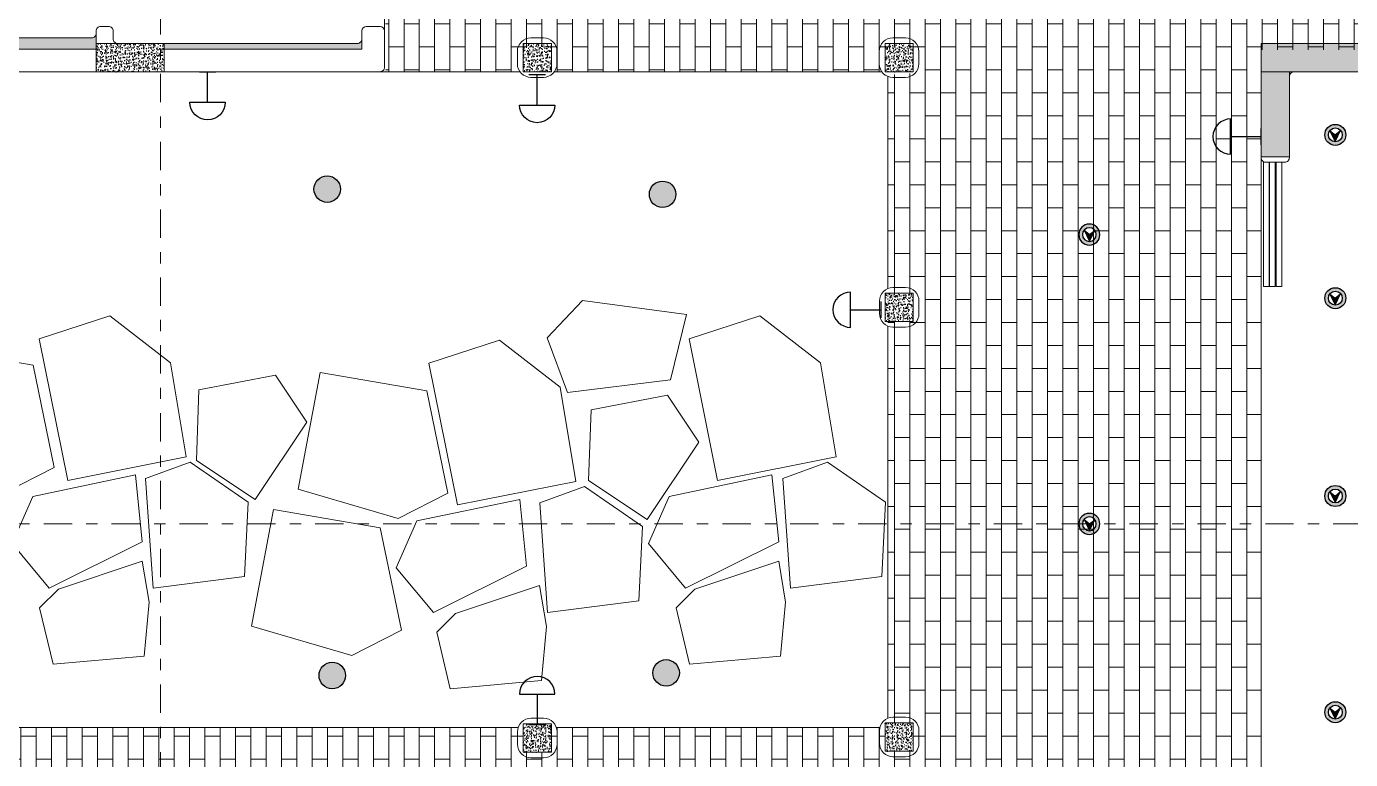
# Model space of a CAD drawing. Header units: metres. Extents: x 14 to 2416, y -346 to 476.
# Drawn here: x 39.54 to 51.24, y -214.42 to -207.94 of the extents above; entities that cross this region are included whole.
import ezdxf

# ---------------------------------------------------------------- set-up
doc = ezdxf.new("R2010")
doc.units = ezdxf.units.M
for name, pattern in [('0', [0]), ('CONTINU', [0]), ('DASHDOT', [1, 0.5, -0.25, 0, -0.25])]:
    doc.linetypes.add(name, pattern=pattern)
doc.layers.get('0').update_dxf_attribs({"linetype": '0', "lineweight": 20})
for name, color, linetype, lineweight in [('A-ANNO-TEXT', 20, 'Continuous', 13), ('A-DOOR', 35, 'Continuous', 5), ('A-SECT-IDEN', 251, 'CONTINU', 9), ('A-WALL', 250, 'Continuous', 20), ('baños', 251, 'Continuous', 0), ('calle', 254, 'Continuous', 0), ('Columnas', 7, 'Continuous', 18), ('MAVA', 1, 'Continuous', 15), ('piso', 253, 'Continuous', 0)]:
    doc.layers.add(name, color=color, linetype=linetype, lineweight=lineweight)
doc.layers.add('HATCH', color=8, linetype='Continuous')
doc.layers.add('MAVA Luminarias', color=1, linetype='Continuous')
doc.layers.add('hatch piso', color=253, linetype='Continuous', lineweight=0, transparency=0.7)
doc.layers.add('RELLENO SECCION', color=8, linetype='Continuous', lineweight=0, transparency=0.4)
doc.styles.get("Standard").update_dxf_attribs({"font": 'arial.ttf', "height": 0.1875})
pattern_1 = [(49.99999999999999, (0, 0), (0.05829909407872129, -0.005100507372448988), [0.006096000000000001, -0.067056]), (355, (0, 0), (-0.01127789485599019, 0.06113819047649125), [0.004876800000000001, -0.05364498693440001]), (100.4514447, (0.004858242240004529, -0.0004250411200033), (0.04702119906891305, 0.05603768061190244), [0.005180802815999999, -0.05698887827199999]), (46.18420000000001, (0, 0.01625599999999849), (0.08674529308548158, -0.01345354493847269), [0.009144000000000001, -0.100584]), (96.63555760999994, (0.007228768000004493, 0.01513487999999796), (0.07596932289648096, 0.07917635987127089), [0.0077712074048, -0.08548339461120001]), (351.1841511700001, (0, 0.01625599999999849), (0.07596932290079265, 0.07917635986737045), [0.007315189462400001, -0.0804671142144]), (21, (0.008127999999999247, 0.01219199999999887), (0.0485166052061224, -0.03272486341986804), [0.006096000000000001, -0.067056]), (326.0000000000001, (0.008127999999999247, 0.01219199999999887), (0.01977664907124706, 0.05894014915914217), [0.004876800000000001, -0.0536448]), (71.45144499999999, (0.01217105043198785, 0.009464928032002717), (0.06829325416918917, 0.02621528604348968), [0.005180802816000001, -0.056988780032]), (37.50000000000001, (0, 0), (0.0009883530401893813, 0.027057612439409), [0, -0.05299456, 0, -0.05445760000000001, 0, -0.05384800000000001]), (7.499999999999999, (0, 0), (0.02138229200329784, 0.03205778394179824), [0, -0.03104896, 0, -0.05177536000000001, 0, -0.0205232]), (327.5, (-0.01812544000000571, 0), (0.04338899045339885, -0.001833198077655502), [0, -0.02032, 0, -0.06339840000000001, 0, -0.0841248]), (317.5, (-0.02625344000000496, 0), (0.04740133804352578, 0.00813647713066657), [0, -0.026416, 0, -0.04210304, 0, -0.0597408])]

# ---------------------------------------------------------------- blocks, each defined once
blk = doc.blocks.new('PL BASE 1N NASAS 09')
at = {"layer": 'HATCH'}
h = blk.add_hatch(dxfattribs=at)
h.set_pattern_fill('AR-CONC', color=256, scale=0.00032)
h.set_pattern_definition(pattern_1)
h.paths.add_polyline_path([(-110.2304242752633, -40.99971880325305), (-110.2304242752633, -41.24971880325305), (-109.6304242752633, -41.24971880325305), (-109.6304242752633, -40.99971880325305)])
h = blk.add_hatch(dxfattribs=at)
h.set_pattern_fill('AR-CONC', color=256, scale=0.00032)
h.set_pattern_definition(pattern_1)
h.paths.add_polyline_path([(-106.4560712337612, -41.24971880324219), (-106.2060712337612, -41.24971880324219), (-106.2060712337612, -40.99971880324219), (-106.4560712337612, -40.99971880324219)])
h = blk.add_hatch(dxfattribs=at)
h.set_pattern_fill('AR-CONC', color=256, scale=0.00032)
h.set_pattern_definition(pattern_1)
h.paths.add_polyline_path([(-103.2560712324603, -41.2497188032431), (-103.0060712324603, -41.2497188032431), (-103.0060712324603, -40.9997188032431), (-103.2560712324603, -40.9997188032431)])
h = blk.add_hatch(dxfattribs=at)
h.set_pattern_fill('AR-CONC', color=256, scale=0.00032)
h.set_pattern_definition(pattern_1)
h.paths.add_polyline_path([(-99.68118830628177, -42.00421909964004), (-99.93118830628251, -42.00421909964004), (-99.93118830628262, -40.9997188032531), (-98.7810712336829, -40.99971880325299), (-98.7810712336829, -41.24971880325265), (-99.68118830626358, -41.24971880325265)])
h = blk.add_hatch(dxfattribs=at)
h.set_pattern_fill('AR-CONC', color=256, scale=0.00032)
h.set_pattern_definition(pattern_1)
h.paths.add_polyline_path([(-103.2560712324603, -43.45941826349863), (-103.0060712324603, -43.45941826349863), (-103.0060712324603, -43.20941826349863), (-103.2560712324603, -43.20941826349863)])
h = blk.add_hatch(dxfattribs=at)
h.set_pattern_fill('AR-CONC', color=256, scale=0.00032)
h.set_pattern_definition(pattern_1)
h.paths.add_polyline_path([(-106.4560712337612, -47.26925761938085), (-106.2060712337612, -47.26925761938085), (-106.2060712337612, -47.01925761938085), (-106.4560712337612, -47.01925761938085)])
h = blk.add_hatch(dxfattribs=at)
h.set_pattern_fill('AR-CONC', color=256, scale=0.00032)
h.set_pattern_definition(pattern_1)
h.paths.add_polyline_path([(-103.2560712324617, -47.25941826349847), (-103.0060712324617, -47.25941826349847), (-103.0060712324617, -47.00941826349847), (-103.2560712324617, -47.00941826349847)])
at = {"layer": 'RELLENO SECCION', "true_color": 0xc7c8ca}
h = blk.add_hatch(color=9, dxfattribs=at)
h.dxf.hatch_style = 1
h.paths.add_polyline_path([(-112.3989904494157, -41.04971880086249), (-110.2304242752633, -41.04971880086249), (-110.2304242752633, -40.99971880325309), (-110.2310753378329, -40.90914378471622, -0.4184304789436513), (-110.2710712045404, -40.94971880325207), (-113.5310712337411, -40.94971880325207), (-113.5310712337411, -41.04971880219399)])
h = blk.add_hatch(color=9, dxfattribs=at)
h.dxf.hatch_style = 1
edge = h.paths.add_edge_path()
edge.add_arc((-107.9210712045402, -40.95972118750127), 0.04000000000000625, 270.625583846438, 359.9999999999898, ccw=False)
edge.add_line((-107.920634473303, -40.99971880325305), (-109.6304242752633, -40.99971880325305))
edge.add_line((-109.6304242752633, -40.99971880325305), (-109.6304242752633, -41.04971880325265))
edge.add_line((-109.6304242752633, -41.04971880325265), (-107.8810712045402, -41.04971880325375))
edge.add_line((-107.8810712045402, -41.04971880325375), (-107.8810712045402, -40.95972118750129))
at = {"layer": 'A-DOOR'}
for points in [[(-99.91134226219019, -43.14971909964005), (-99.86134226219018, -43.14971909964005), (-99.86134226219018, -42.04971909964003), (-99.91134226219019, -42.04971909964003)], [(-99.85633040116498, -43.14971909964005), (-99.80633040116497, -43.14971909964005), (-99.80633040116497, -42.04971909964003), (-99.85633040116498, -42.04971909964003)], [(-99.79828366243406, -43.14971909964005), (-99.74828366243405, -43.14971909964005), (-99.74828366243405, -42.04971909964003), (-99.79828366243406, -42.04971909964003)]]:
    blk.add_lwpolyline(points, close=True, dxfattribs=at)
at = {"layer": 'A-WALL'}
for p, q in [((-110.1210712045404, -40.8497188032182), (-110.1910712045405, -40.8497188032182)), ((-107.7210712045405, -40.84971880321775), (-107.8410712045402, -40.84971880321775)), ((-113.5310712337411, -40.94971880325207), (-110.2710712045404, -40.94971880325207)), ((-110.2310712045405, -40.88971880321823), (-110.2310712045404, -40.90971880325203)), ((-110.2304242752633, -40.99971880325305), (-110.2310712045404, -40.90971880325206)), ((-110.0810712045404, -40.88971880321823), (-110.0810712045405, -40.95971880325305)), ((-107.8810712045402, -40.88971880321776), (-107.8810712045402, -41.04971880325375)), ((-107.6810712045405, -40.88971880321776), (-107.6810712045401, -41.20971880325267)), ((-110.2304242752633, -41.04971880086249), (-112.3989904494157, -41.04971880086249)), ((-109.6304242752633, -40.99971880325305), (-107.920634473303, -40.99971880325305)), ((-107.8810712045402, -41.04971880325375), (-109.6304242752633, -41.04971880325265)), ((-99.93107123374091, -41.08971880325269), (-99.93107123374105, -42.00971909963904)), ((-107.7210712045402, -41.24971880325272), (-112.401071233741, -41.24971880325036)), ((-99.64118830626671, -41.24971880325265), (-98.69602235587757, -41.24971880325265)), ((-99.68118830626672, -41.33971880325392), (-99.68118830626665, -42.00971909964025))]:
    blk.add_line(p, q, dxfattribs=at)
at = {"layer": 'A-WALL', "transparency": 33554684}
for p, q in [((-99.89107123374104, -42.04971909963906), (-99.72118830626762, -42.04971909964026)), ((-99.80107123374123, -42.04971880320613), (-99.86107123374134, -42.04971880320613))]:
    blk.add_line(p, q, dxfattribs=at)
at = {"layer": 'A-WALL'}
for points in [[(-106.3866712337405, -41.29971880324219), (-106.2766712337407, -41.29971880324219, 0.4142135623730638), (-106.1566712337406, -41.17971880324221), (-106.1566712337406, -41.06971880324218, 0.4142135623730638), (-106.2766712337407, -40.94971880324219), (-106.3866712337406, -40.94971880324219, 0.4142135623730638), (-106.5066712337406, -41.06971880324217), (-106.5066712337406, -41.1797188032422, 0.4142135623730638)], [(-103.1866712324396, -41.2997188032431), (-103.0766712324398, -41.2997188032431, 0.4142135623730638), (-102.9566712324397, -41.17971880324312), (-102.9566712324397, -41.06971880324309, 0.4142135623730638), (-103.0766712324398, -40.9497188032431), (-103.1866712324397, -40.9497188032431, 0.4142135623730638), (-103.3066712324397, -41.06971880324308), (-103.3066712324397, -41.17971880324311, 0.4142135623730638)], [(-103.1860712324603, -43.50941826349863), (-103.0760712324604, -43.50941826349863, 0.4142135623730638), (-102.9560712324603, -43.38941826349865), (-102.9560712324603, -43.27941826349863, 0.4142135623730638), (-103.0760712324604, -43.15941826349864), (-103.1860712324603, -43.15941826349864, 0.4142135623730638), (-103.3060712324603, -43.27941826349861), (-103.3060712324603, -43.38941826349864, 0.4142135623730638)], [(-106.3860712337611, -47.31925761938085), (-106.2760712337612, -47.31925761938085, 0.4142135623730638), (-106.1560712337612, -47.19925761938089), (-106.1560712337612, -47.08925761938086, 0.4142135623730638), (-106.2760712337613, -46.96925761938085), (-106.3860712337611, -46.96925761938085, 0.4142135623730638), (-106.5060712337612, -47.08925761938083), (-106.5060712337612, -47.19925761938087, 0.4142135623730638)], [(-103.1860712324616, -47.30941826349847), (-103.0760712324617, -47.30941826349847, 0.4142135623730638), (-102.9560712324617, -47.1894182634985), (-102.9560712324617, -47.07941826349847, 0.4142135623730638), (-103.0760712324617, -46.95941826349848), (-103.1860712324616, -46.95941826349848, 0.4142135623730638), (-103.3060712324617, -47.07941826349845), (-103.3060712324617, -47.18941826349848, 0.4142135623730638)]]:
    blk.add_lwpolyline(points, format="xyb", close=True, dxfattribs=at)
for centre, start, end in [((-110.1910712045405, -40.8897188032182), 90, 180.0000000000651), ((-110.1210712045404, -40.8897188032182), 359.9999999999349, 90), ((-107.8410712045402, -40.88971880321776), 90, 180), ((-107.7210712045405, -40.88971880321776), 7.735108985319273e-11, 90), ((-110.2710712045404, -40.90971880325206), 269.9999999347222, 6.106664988409952e-11), ((-110.0410712045405, -40.95971880325304), 179.9999999999389, 269.9999999999707), ((-107.9210712045402, -40.95972118750127), 269.9999999999707, 0), ((-107.7210712045401, -41.20971880325273), 269.9999999999707, 7.816531185164739e-11), ((-99.64118498510746, -41.28971880311478), 90.00475721020926, 180.0000000000114), ((-99.89107123374104, -42.00971909963906), 179.999999999991, 270), ((-99.72118830626665, -42.00971909964026), 270, 6.513775987637282e-12)]:
    blk.add_arc(centre, 0.04, start, end, dxfattribs=at)
at = {"layer": 'Columnas'}
for points in [[(-110.2304242752633, -40.99971880325305), (-110.2304242752633, -41.24971880325305), (-109.6304242752633, -41.24971880325305), (-109.6304242752633, -40.99971880325305)], [(-106.4560712337612, -41.24971880324219), (-106.2060712337612, -41.24971880324219), (-106.2060712337612, -40.99971880324219), (-106.4560712337612, -40.99971880324219)], [(-103.2560712324603, -41.2497188032431), (-103.0060712324603, -41.2497188032431), (-103.0060712324603, -40.9997188032431), (-103.2560712324603, -40.9997188032431)], [(-99.93118830628262, -40.9997188032531), (-98.7810712336829, -40.9997188032531), (-98.7810712336829, -41.24971880325265), (-99.93118830628262, -41.24971880325265)], [(-103.2560712324603, -43.45941826349863), (-103.0060712324603, -43.45941826349863), (-103.0060712324603, -43.20941826349863), (-103.2560712324603, -43.20941826349863)], [(-106.4560712337612, -47.26925761938085), (-106.2060712337612, -47.26925761938085), (-106.2060712337612, -47.01925761938085), (-106.4560712337612, -47.01925761938085)], [(-103.2560712324617, -47.25941826349847), (-103.0060712324617, -47.25941826349847), (-103.0060712324617, -47.00941826349847), (-103.2560712324617, -47.00941826349847)]]:
    blk.add_lwpolyline(points, close=True, dxfattribs=at)
blk.add_lwpolyline([(-99.68118830628177, -42.00421909964004), (-99.93118830628251, -42.00421909964004), (-99.93118830628262, -40.9997188032531), (-98.7810712336829, -40.99971880325299), (-98.7810712336829, -41.24971880325265), (-99.68118830626358, -41.24971880325265), (-99.68118830628177, -42.00421909964004)], dxfattribs=at)
at = {"layer": 'piso'}
for p, q in [((-107.6810712045403, -39.85971880321777), (-107.6810712045404, -40.88971880321778)), ((-107.7210712045402, -41.24971880325272), (-106.4841391771812, -41.24971880325266)), ((-106.1792032902998, -41.24971880325229), (-103.2841391758813, -41.24971880325215)), ((-103.2310712337405, -41.29120261320888), (-103.2310712337406, -43.16817528671008)), ((-99.93107123374105, -42.00971909963944), (-99.93107123374169, -48.48971880320634)), ((-103.2310712337406, -43.50066124028716), (-103.2310712337408, -46.96817528670948)), ((-111.7676272944313, -47.04975761938054), (-106.4993838544174, -47.04975761938074)), ((-106.1627586131049, -47.04975761938074), (-103.3023478259383, -47.04975761938086))]:
    blk.add_line(p, q, dxfattribs=at)
at = {"layer": 'baños', "linetype": 'Continuous'}
for tag, p in [('TRADENAME', (-121.6562016750018, -54.82733454534268)), ('MODELNUMBER', (-121.6562016749461, -54.82729221336881)), ('PRODUCT', (-121.6562016750575, -54.82737687731678)), ('MATERIAL', (-121.6562016751134, -54.82741920929088))]:
    blk.add_attdef(tag, p, '', height=2.5399184405861e-05, rotation=359.9999244952277, dxfattribs=at)
blk = doc.blocks.new('PL MUEBLES 1N NASAS 09')
at = {"layer": 'hatch piso'}
h = blk.add_hatch(dxfattribs=at)
h.set_pattern_fill('AR-BRSTD', color=256, scale=0.002, angle=-90.00000000000001)
h.set_pattern_definition([(270, (-8.745879547549919, 232.0100725299206), (0.1354836, -2.178742458197296e-17), []), (0, (-8.745879547549919, 232.0100725299206), (0.1354836, 0.2032), [0.1354836, -0.1354836])])
edge = h.paths.add_edge_path()
edge.add_line((62.33047333544064, 47.14807486002906), (63.23047333544037, 47.14807486002911))
edge.add_line((63.23047333544037, 47.14807486002911), (63.23047333544059, 48.44807486002907))
edge.add_line((63.23047333544059, 48.44807486002907), (56.53309564073618, 48.44807486002884))
edge.add_line((56.53309564073618, 48.44807486002884), (56.53309564073629, 48.27307486002911))
edge.add_line((56.53309564073629, 48.27307486002911), (56.38309564073631, 48.27307486002911))
edge.add_line((56.38309564073631, 48.27307486002911), (56.38309564073633, 48.45357486002917))
edge.add_line((56.38309564073633, 48.45357486002917), (54.58787718628311, 48.45357486002946))
edge.add_line((54.58787718628311, 48.45357486002946), (54.58787718628315, 46.94807486002907))
edge.add_line((54.58787718628315, 46.94807486002907), (55.82569395206997, 46.94807486002912))
edge.add_arc((55.87547333544112, 46.99728881121364), 0.07000000000002685, 180.0000000000116, 224.6727403341577, ccw=False)
edge.add_line((55.80547333544109, 46.99728881121362), (55.80547333544109, 47.10728881121358))
edge.add_arc((55.8754733354411, 47.10728881121359), 0.07000000000000739, 90.00000000001171, 180.0000000000116, ccw=False)
edge.add_line((55.87547333544109, 47.1772888112136), (55.9854733354411, 47.1772888112136))
edge.add_arc((55.98547333544109, 47.10728881121359), 0.07000000000000739, -1.1709744285326451e-11, 89.9999999999884, ccw=False)
edge.add_line((56.05547333544109, 47.10728881121358), (56.05547333544109, 46.99728881121362))
edge.add_arc((55.98547333544108, 46.9972888112136), 0.0700000000000145, -44.67274033409598, 1.750777300912887e-11, ccw=False)
edge.add_line((56.03525271881227, 46.94807486002915), (59.0256939700979, 46.94807486002929))
edge.add_arc((59.07547333674199, 46.99728882813308), 0.07000000000004498, 179.9999999999884, 224.6727598081308, ccw=False)
edge.add_line((59.00547333674194, 46.99728882813309), (59.00547333674194, 47.10728882813305))
edge.add_arc((59.07547333674194, 47.10728882813305), 0.06999999999999318, 90, 180, ccw=False)
edge.add_line((59.07547333674194, 47.17728882813304), (59.18547333674195, 47.17728882813304))
edge.add_arc((59.18547333674195, 47.10728882813305), 0.06999999999999318, 0, 90, ccw=False)
edge.add_line((59.25547333674194, 47.10728882813305), (59.25547333674194, 46.99728882813309))
edge.add_arc((59.18547333674189, 46.99728882813309), 0.07000000000005002, -90, 0, ccw=False)
edge.add_line((59.18547333674189, 46.92728882813304), (59.07547333674199, 46.92728882813304))
edge.add_arc((59.07547333674199, 46.99728882813307), 0.0700000000000287, 229.9947977251994, 270, ccw=False)
edge.add_line((59.03047333544123, 46.94366980275089), (59.03047333544112, 44.97199442516524))
edge.add_arc((59.07547333674192, 44.91837539978317), 0.0699999999999629, 89.9999999999884, 130.0052022748909, ccw=False)
edge.add_line((59.07547333674194, 44.98837539978314), (59.18547333674195, 44.98837539978314))
edge.add_arc((59.18547333674195, 44.91837539978314), 0.06999999999999318, 0, 90, ccw=False)
edge.add_line((59.25547333674194, 44.91837539978314), (59.25547333674194, 44.80837539978319))
edge.add_arc((59.18547333674189, 44.80837539978319), 0.07000000000005002, -90, 0, ccw=False)
edge.add_line((59.18547333674189, 44.73837539978314), (59.07547333674199, 44.73837539978314))
edge.add_arc((59.07547333674198, 44.80837539978323), 0.07000000000009265, 229.9947977250752, 270.0000000000116, ccw=False)
edge.add_line((59.03047333544106, 44.7547563744011), (59.03047333544089, 41.1719944251663))
edge.add_arc((59.07547333674065, 41.11837539978324), 0.07000000000005885, 90.00000000001751, 130.0052022737088, ccw=False)
edge.add_line((59.07547333674063, 41.1883753997833), (59.18547333674053, 41.1883753997833))
edge.add_arc((59.18547333674053, 41.11837539978325), 0.07000000000005002, 0, 90, ccw=False)
edge.add_line((59.25547333674058, 41.11837539978325), (59.25547333674058, 41.00837539978329))
edge.add_arc((59.18547333674059, 41.00837539978329), 0.06999999999999318, -90, 0, ccw=False)
edge.add_line((59.18547333674059, 40.9383753997833), (59.07547333674057, 40.9383753997833))
edge.add_arc((59.07547333674057, 41.00837539978329), 0.06999999999999318, 180, 270, ccw=False)
edge.add_line((59.00547333674058, 41.00837539978329), (59.00547333674058, 41.11837539978325))
edge.add_arc((59.07547333674064, 41.11837539978322), 0.07000000000005713, 149.8480530798668, 179.9999999999767, ccw=False)
edge.add_line((59.01494459063377, 41.15353604390046), (56.03909236191515, 41.15353604390057))
edge.add_arc((55.98547333544103, 41.10853604390083), 0.07000000000006618, 2.9103830456733704e-11, 40.005200884535725, ccw=False)
edge.add_line((56.05547333544109, 41.10853604390087), (56.05547333544109, 40.99853604390091))
edge.add_arc((55.9854733354411, 40.99853604390091), 0.06999999999999318, -90, 0, ccw=False)
edge.add_line((55.9854733354411, 40.92853604390092), (55.87547333544109, 40.92853604390092))
edge.add_arc((55.87547333544109, 40.99853604390091), 0.06999999999999318, 180, 270, ccw=False)
edge.add_line((55.80547333544109, 40.99853604390091), (55.80547333544109, 41.10853604390087))
edge.add_arc((55.87547333544116, 41.10853604390083), 0.07000000000006423, 139.9947991154644, 179.9999999999709, ccw=False)
edge.add_line((55.82185430896703, 41.15353604390057), (50.43629332391805, 41.15353604390077))
edge.add_arc((50.38267429744407, 41.10853604390091), 0.07000000000003498, -3.490185918053612e-11, 40.005200884686076, ccw=False)
edge.add_line((50.4526742974441, 41.10853604390087), (50.4526742974441, 40.99853604390091))
edge.add_arc((50.38267429744411, 40.99853604390091), 0.06999999999999318, -90, 0, ccw=False)
edge.add_line((50.38267429744411, 40.92853604390092), (50.2726742974441, 40.92853604390092))
edge.add_arc((50.2726742974441, 40.99853604390091), 0.06999999999999318, 180, 270, ccw=False)
edge.add_line((50.2026742974441, 40.99853604390091), (50.2026742974441, 41.10853604390087))
edge.add_arc((50.27267429744415, 41.10853604390086), 0.07000000000005002, 139.9947991152424, 179.9999999999942, ccw=False)
edge.add_line((50.21905527097022, 41.1535360439008), (46.43047333544075, 41.15353604390094))
edge.add_line((46.43047333544075, 41.15353604390094), (46.43047333544064, 40.95353604390095))
edge.add_line((46.43047333544064, 40.95353604390095), (44.33047333544016, 40.95353604390101))
edge.add_line((44.33047333544016, 40.95353604390101), (44.33047333544033, 39.35357486002907))
edge.add_line((44.33047333544033, 39.35357486002907), (47.83047333544033, 39.35357486002907))
edge.add_line((47.83047333544033, 39.35357486002907), (47.83047333544062, 38.95357486002915))
edge.add_line((47.83047333544062, 38.95357486002915), (62.33047333543995, 38.95357486002904))
edge.add_line((62.33047333543996, 38.95357486002904), (62.33047333544064, 47.14807486002906))
at = {"layer": 'baños'}
blk.add_blockref('PL BASE 1N NASAS 09', (162.2615445691817, 88.20329366328178), dxfattribs=at)
blk = doc.blocks.new('A$Cbef68299')
blk.add_blockref('PL MUEBLES 1N NASAS 09', (-30.76585977222419, -32.05349722771265))
blk = doc.blocks.new('A$Cc5be7df0')
at = {"layer": 'A-SECT-IDEN', "linetype": 'DASHDOT', "ltscale": 0.5}
for p, q in [((25.98174509572942, 40.61667505272339), (25.98174509572942, 16.25739073277265)), ((58.80106471377047, 28.23703289282173), (9.144955285810454, 28.23703289282173))]:
    blk.add_line(p, q, dxfattribs=at)
at = {"layer": 'calle'}
for points in [[(30.63283629545907, 30.08997422460209), (29.71355002084323, 30.21338569959801), (29.40287167403989, 29.88143695364784), (29.58028090670831, 29.39960510508854), (30.49328871074357, 29.51159437711783)], [(25.53634099599748, 30.07834760290768), (26.0715944444409, 29.6605487139077), (26.21090707400725, 28.82861589320237), (25.16239724694213, 28.61971616494918), (24.90970004886088, 29.87373538663337)], [(31.28252307204838, 30.07834760290768), (31.8177765204918, 29.6605487139077), (31.95708915005815, 28.82861589320237), (30.90857932299303, 28.61971616494918), (30.65588212491178, 29.87373538663337)], [(28.98145823182148, 29.8628187280168), (29.5167116802649, 29.44501983901682), (29.65602430983125, 28.61308701831149), (28.60751448276613, 28.4041872900583), (28.35481728468488, 29.65820651174249)], [(25.04321031554031, 28.73545693628705), (24.60262255238348, 28.51156595503107), (23.71777483904538, 28.77216042235409), (23.91236856178256, 29.80352866459225), (24.85596096685271, 29.64203332589716)], [(26.30033612938672, 28.79792384883751), (26.81956689363068, 28.45188502796611), (27.2765508182535, 29.13758876441864), (27.0000075028417, 29.55258214027606), (26.32243105552465, 29.42373772338044)], [(28.52453876451949, 28.50759606342046), (28.08395100136266, 28.28370508216449), (27.19910328802456, 28.5442995494875), (27.39369701076174, 29.57566779172566), (28.33728941583189, 29.41417245303057)], [(29.76710963653449, 28.62083348270755), (30.28634040077844, 28.27479466183615), (30.74332432540126, 28.96049839828868), (30.46678100998946, 29.37549177414621), (29.78920456267241, 29.24664735725059)], [(26.72464243354528, 27.772115055928), (25.91947422569655, 27.66873352288019), (25.84929837112912, 28.63978376403406), (26.24467522860499, 28.78233119406582), (26.75788267906859, 28.42932793282307)], [(32.35911886309526, 27.772115055928), (31.55395065524652, 27.66873352288019), (31.4837748006791, 28.63978376403406), (31.87915165815497, 28.78233119406582), (32.39235910861856, 28.42932793282307)], [(25.76125343818529, 28.66954210495248), (24.85328201980536, 28.48005450571986), (24.67075166320973, 28.06364884529819), (24.99836945961232, 27.66829767785043), (25.82209689038376, 28.07768498477867)], [(30.21107237608425, 27.55658618103712), (29.40590416823551, 27.45320464798931), (29.33572831366808, 28.42425488914319), (29.73110517114395, 28.56680231917494), (30.24431262160755, 28.21379905793219)], [(31.38774727918752, 28.66954210495248), (30.47977586080759, 28.48005450571986), (30.29724550421196, 28.06364884529819), (30.62486330061455, 27.66829767785043), (31.44859073138599, 28.07768498477867)], [(29.15849762857505, 28.45401323006161), (28.25052621019512, 28.26452563082898), (28.06799585359948, 27.84811997040731), (28.39561365000208, 27.45276880295955), (29.21934108077352, 27.86215610988779)], [(28.11376241306897, 27.2966264697892), (27.67317464991214, 27.07273548853334), (26.78832693657404, 27.33332995585636), (26.98292065931122, 28.36469819809452), (27.92651306438137, 28.20320285939931)], [(25.82209689038376, 27.90691204901782), (25.08027390871297, 27.65894062986774), (24.91412547200406, 27.49518548009394), (25.03347155031037, 26.99456355029611), (25.83847752268724, 27.06708350969393), (25.88294034258223, 27.5443122520287)], [(31.44859073138599, 27.90691204901782), (30.7067677497152, 27.65894062986774), (30.54061931300629, 27.49518548009394), (30.6599653913126, 26.99456355029611), (31.46497136368947, 27.06708350969393), (31.50943418358446, 27.5443122520287)], [(29.33400927946008, 27.69138317412694), (28.59218629778928, 27.44341175497686), (28.42603786108037, 27.27965660520306), (28.54538393938668, 26.77903467540523), (29.35038991176356, 26.85155463480305), (29.39485273165855, 27.32878337713782)]]:
    blk.add_lwpolyline(points, close=True, dxfattribs=at)
at = {"layer": 'A-ANNO-TEXT'}
blk.add_blockref('A$Cbef68299', (4.149255276694817, 17.33699407663801), dxfattribs=at)
blk = doc.blocks.new('dl ip')
at = {"layer": 'MAVA', "transparency": 33554687}
h = blk.add_hatch(color=40, dxfattribs=at)
h.dxf.hatch_style = 1
h.paths.add_polyline_path([(94.75742601566844, -111.2087748606267), (94.71091809209081, -111.2482144905869), (94.6623739509123, -111.2113100501469), (94.71091809209065, -111.3091937605638)])
at = {"layer": 'MAVA Luminarias', "linetype": 'Continuous'}
h = blk.add_hatch(color=40, dxfattribs=at)
h.paths.add_polyline_path([(94.61796684585289, -111.2482144905869, 1), (94.80386933832872, -111.2482144905869, 1)])
h.paths.add_polyline_path([(94.77189736206773, -111.2482144905869, -1), (94.64993882211388, -111.2482144905869, -1)], flags=16)
at = {"layer": 'MAVA', "color": 40}
for p, q in [((94.71091809209081, -111.2482144905869), (94.6623739509123, -111.2113100501469)), ((94.6623739509123, -111.2113100501469), (94.71091809209065, -111.3091937605638)), ((94.71091809209065, -111.3091937605638), (94.75742601566844, -111.2087748606267)), ((94.75742601566844, -111.2087748606267), (94.71091809209081, -111.2482144905869))]:
    blk.add_line(p, q, dxfattribs=at)
at = {"layer": 'MAVA Luminarias', "color": 40, "linetype": 'Continuous'}
for radius in [0.09295124623791078, 0.06097926997692545]:
    blk.add_circle((94.71091809209081, -111.2482144905869), radius, dxfattribs=at)
blk = doc.blocks.new('A$Cd6acdfdc')
at = {"layer": 'MAVA Luminarias', "transparency": 33554687}
blk.add_hatch(color=2, dxfattribs=at).paths.add_polyline_path([(1.595031329237884e-10, 0.07897685074116367, 1), (0.1579537012742243, 0.07897685074116367, 1)])
at = {"layer": 'MAVA Luminarias', "color": 2, "transparency": 33554687}
blk.add_circle((0.07897685071686372, 0.07897685074116367), 0.07897685072384775, dxfattribs=at)
blk = doc.blocks.new('SCONCE 1')
at = {"layer": 'MAVA Luminarias', "color": 5, "linetype": 'Continuous'}
for p, q in [((-1.373654099004398, 0.6793621716306149), (-1.373654099004398, 1.191046028972309)), ((-0.9313628887219636, 0.8161379680049095), (-0.9313628887219636, 1.054270232598014)), ((-1.373654099004398, 0.935204100301462), (-0.9313628887219636, 0.935204100301462))]:
    blk.add_line(p, q, dxfattribs=at)
blk.add_arc((-1.373654099004398, 0.935204100301462), 0.2558419286708471, 90, 270, dxfattribs=at)

msp = doc.modelspace()

# ---------------------------------------------------------------- block references
at = {"layer": 'A-ANNO-TEXT'}
msp.add_blockref('A$Cc5be7df0', (14.73768280070863, -240.5770438657565), dxfattribs=at)
at = {"layer": 'MAVA Luminarias', "color": 251, "yscale": 0.6101999921123585, "zscale": 0.6101999921123585, "rotation": 270}
for p, xscale in [((40.56628524114848, -207.7716545294485), -0.6101999921123585), ((43.48029010599294, -207.7966906540821), -0.6101999921123585), ((43.48089010599295, -214.683328600282), 0.6101999921123585)]:
    msp.add_blockref('SCONCE 1', p, dxfattribs=dict(at, xscale=xscale))
at = {"layer": 'MAVA Luminarias', "color": 251, "xscale": 0.6101999921123585, "yscale": 0.6101999921123585, "zscale": 0.6101999921123585}
for p in [(51.01986926797182, -209.4850629207189), (47.66004275082765, -211.0164191602519)]:
    msp.add_blockref('SCONCE 1', p, dxfattribs=at)
at = {"layer": 'MAVA Luminarias'}
for p in [(-43.6034681029052, -97.65080584666721), (-43.6034681029052, -99.09544949174888), (-43.6034681029052, -100.8453005750154), (-43.6034681029052, -102.7579286211359)]:
    msp.add_blockref('dl ip', p, dxfattribs=at)
at = {"layer": 'MAVA Luminarias', "xscale": 1.483214008569871, "yscale": 1.483214008569871, "zscale": 1.483214008569871}
for p in [(42.07748257008951, -209.4959590557521), (45.04271967372496, -209.5419045338897), (42.12244430074806, -213.7982306137239), (45.07369331038662, -213.7753667742038)]:
    msp.add_blockref('A$Cd6acdfdc', p, dxfattribs=at)
at = {"layer": 'MAVA Luminarias', "xscale": -1}
for p in [(143.6436831423437, -98.53304178925919), (143.6436831423437, -101.0917964823477)]:
    msp.add_blockref('dl ip', p, dxfattribs=at)

doc.saveas('drawing.dxf')
